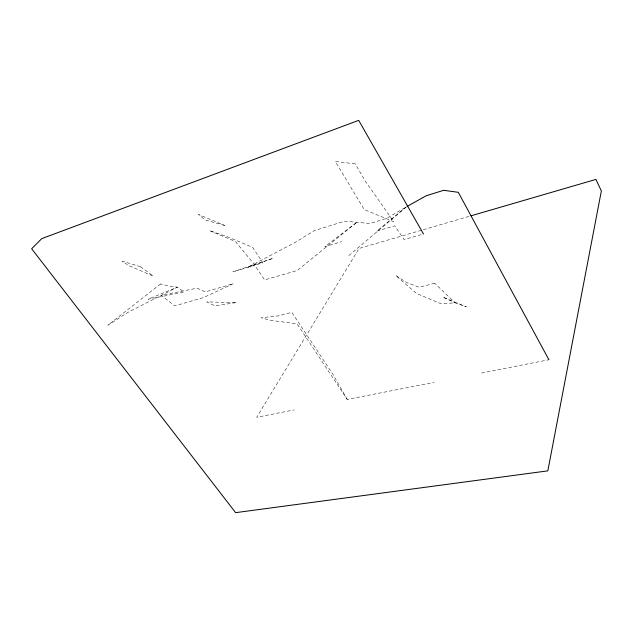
<?xml version="1.0" encoding="UTF-8"?>
<svg xmlns="http://www.w3.org/2000/svg" width="633" height="633" viewBox="0 0 633 633"><rect width="100%" height="100%" fill="white"/><g stroke="black" fill="none" stroke-linecap="round" stroke-linejoin="round"><path stroke-width="0.47" stroke-dasharray="3.17 2.37" d="M348.846 255.59L406.489 206.785L386.423 218.456L369.87 223.512L344.637 221.186L314.213 230.673L294.883 242.605L247.732 267.371L273.171 258.256L232.912 271.834L262.861 262.822L252.678 247.392L227.168 236.671L209.357 230.554L235.389 241.505L253.983 263.993L264.586 279.928L297.178 270.513L357.186 222.009L324.895 246.696L341.773 241.648M406.489 206.785L376.659 231.211L394.699 225.815L404.178 239.598L423.501 234.02M421.475 230.262L359.046 248.468L256.689 417.282L294.179 409.907M423.319 229.724L469.18 216.359M347.256 399.455L332.966 374.435L291.829 312.346L278.544 315.835L261.065 317.79L270.908 320.401L297.051 323.827L347.256 399.455L434.27 382.324M481.523 373.019L548.914 359.75M160.616 283.94L107.855 325.204L127.819 312.425L177.438 287.153L183.902 292.09L148.043 299.259L177.438 287.153L168.576 285.934L160.616 283.94M233.213 283.742L203.47 297.581L174.763 305.874L161.225 295.31L197.156 288.157L205.211 291.932L233.213 283.742M434.744 283.244L419.228 287.232L407.043 282.737L395.57 275.395L416.585 293.514L441.288 303.848L455.048 302.788L466.339 306.894L442.728 297.043L455.048 302.788L434.744 283.244M235.777 302.637L215.014 305.929L206.825 301.901L235.777 302.637M355.224 163.884L335.3 161.455L364.299 209.618L393.813 221.779L365.32 181.165L355.224 163.884M224.66 225.435L205.29 220.007L198.446 214.437L224.66 225.435M140.526 266.73L122.272 261.152L128.42 265.488L153.305 276.13L140.526 266.73"/><path stroke-width="0.95" d="M407.351 206.303L426.286 195.724L443.654 190.311L458.276 192.305L548.914 359.75M471.007 215.821L595.922 179.408L601.35 190.944L547.83 470.865L235.626 512.651L31.65 248.777L41.723 238.641L358.689 120.349L423.501 234.02"/></g></svg>
